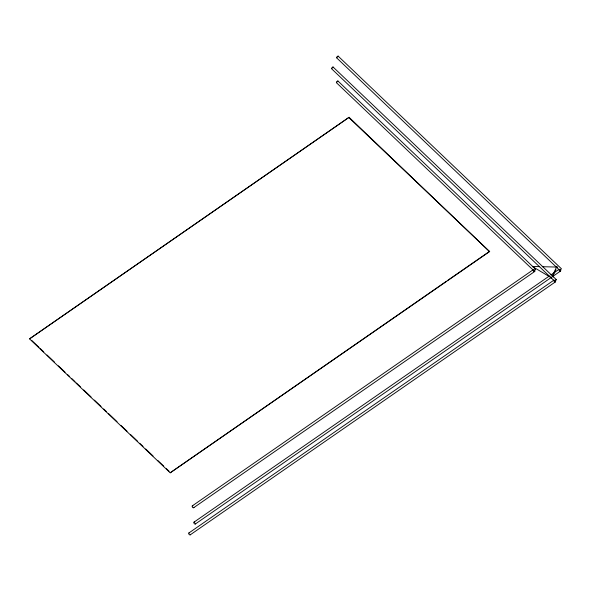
<?xml version="1.0" encoding="UTF-8"?>
<svg xmlns="http://www.w3.org/2000/svg" width="591" height="591" viewBox="0 0 591 591"><rect width="100%" height="100%" fill="white"/><g stroke="black" fill="none" stroke-linecap="round" stroke-linejoin="round"><path stroke-width="0.89" d="M333.021 66.982L331.448 68.622L332.969 66.923L556.271 279.573L555.821 280.533L554.75 281.272L331.448 68.622M556.981 267.627C558.85 267.671 556.05 265.854 556.729 267.472M29.55 338.857L349.067 117.306L489.57 251.596L170.208 472.807L29.55 338.857L349.067 117.306M170.208 472.807L446.493 281.213M552.09 276.492L556.574 267.014M553.375 275.111L555.991 269.585M534.146 270.368L534.028 270.892L535.601 269.245L337.889 80.96L336.826 81.698L336.368 82.659L534.028 270.892M560.142 269.703L559.876 270.434L561.45 268.794L338.089 56.086L337.025 56.825L336.567 57.785L559.876 270.434M448.008 280.156L489.732 251.264M192.326 505.866L533.341 269.651A1.145 0.687 55.3 0 0 533.518 271.018A1.145 0.687 55.3 0 0 534.722 271.476A1.145 0.687 55.3 0 0 534.552 270.109M193.708 507.691L534.722 271.476M194.011 522.149L549.342 276.019M550.856 274.97L558.429 269.725M195.392 523.973L551.484 277.319M552.999 276.27L560.571 271.025M188.884 532.986L554.07 280.038A1.145 0.687 55.3 0 0 554.24 281.405A1.145 0.687 55.3 0 0 555.451 281.863A1.145 0.687 55.3 0 0 555.274 280.489M190.272 534.811L555.451 281.863M535.106 269.363L535.549 269.193M555.836 279.75L556.271 279.573M552.223 276.315L553.006 276.433L552.917 277.127M336.567 57.785L338.089 56.086M336.368 82.659L337.889 80.96M539.546 266.637L532.336 266.467L551.551 277.896M542.25 266.704L556.678 267.058M348.912 117.646L489.57 251.596M31.707 340.423L39.043 347.405M40.373 348.675L43.712 351.852M47.044 355.028L54.379 362.01M58.376 365.814L65.04 372.167M67.706 374.709L69.708 376.607M71.71 378.513L75.042 381.69M76.372 382.961L80.376 386.765M83.708 389.942L91.044 396.923M94.375 400.1L101.039 406.445M103.706 408.987L106.373 411.528M108.375 413.427L117.04 421.686M121.037 425.49L127.043 431.208M130.375 434.378L137.703 441.366M139.705 443.265L143.037 446.441M145.704 448.983L153.039 455.964M157.708 460.411L163.707 466.122M166.374 468.663L169.041 471.197M193.87 507.337A1.145 0.687 55.3 0 1 192.991 507.676A1.145 0.687 55.3 0 1 192.149 506.369A1.145 0.687 55.3 0 1 192.888 505.807M195.555 523.382A1.145 0.687 55.3 0 1 194.749 523.995A1.145 0.687 55.3 0 1 193.841 522.57A1.145 0.687 55.3 0 1 194.801 522.208M560.556 269.902A1.145 0.687 55.3 0 1 560.475 271.084A1.145 0.687 55.3 0 1 559.308 270.486A1.145 0.687 55.3 0 1 559.189 269.193M190.383 534.663A1.145 0.687 55.3 0 1 188.898 534.101A1.145 0.687 55.3 0 1 189.452 532.927"/></g></svg>
